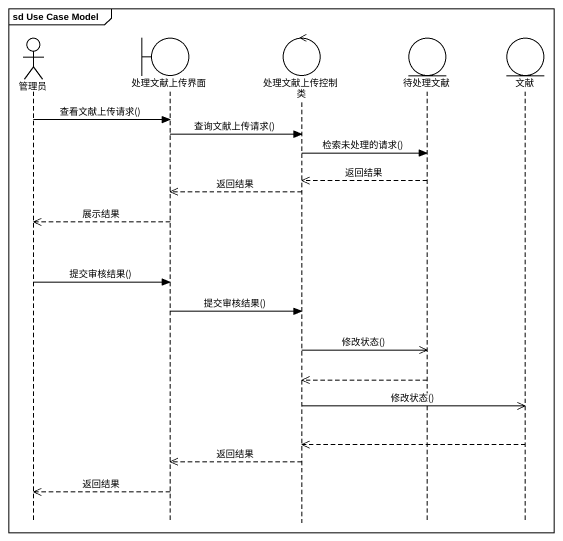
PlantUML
@startuml
mainframe sd Use Case Model
hide footbox
actor 管理员
boundary 处理文献上传界面
control 处理文献上传控制类
entity 待处理文献
entity 文献

管理员 -> 处理文献上传界面 : 查看文献上传请求()
处理文献上传界面 -> 处理文献上传控制类 : 查询文献上传请求()
处理文献上传控制类 -> 待处理文献 : 检索未处理的请求()
待处理文献 -->> 处理文献上传控制类 : 返回结果
处理文献上传控制类 -->> 处理文献上传界面 : 返回结果
处理文献上传界面 -->> 管理员 : 展示结果
管理员 -> 处理文献上传界面 : 提交审核结果()
处理文献上传界面 -> 处理文献上传控制类 : 提交审核结果()
处理文献上传控制类 ->> 待处理文献 : 修改状态()
待处理文献 -->> 处理文献上传控制类
处理文献上传控制类 ->> 文献 : 修改状态()
文献 -->> 处理文献上传控制类
处理文献上传控制类 -->> 处理文献上传界面 : 返回结果
处理文献上传界面 -->> 管理员 : 返回结果
@enduml
